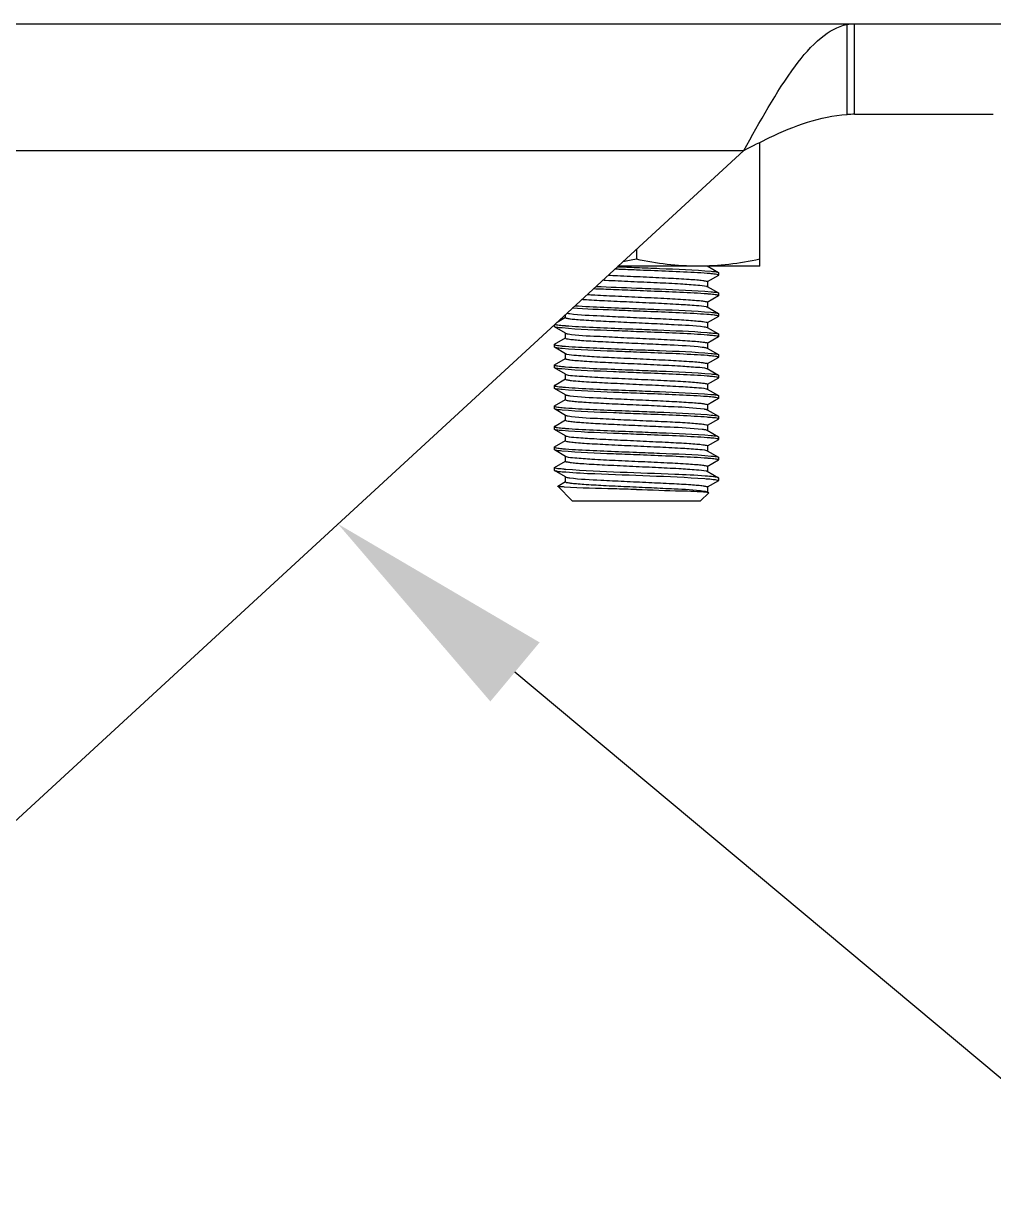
# Model space of a CAD drawing. Extents: x 4995099 to 5303443, y 4627657 to 4889583.
# Drawn here: x 5055403 to 5056243, y 4777241 to 4778268 of the extents above; entities that cross this region are included whole.
import ezdxf

# ---------------------------------------------------------------- set-up
doc = ezdxf.new("R2010")
doc.units = 0
doc.header["$LTSCALE"] = 1000
doc.header["$MEASUREMENT"] = 0
doc.layers.get('0').update_dxf_attribs({"color": 4, "linetype": 'CONTINUOUS'})
doc.layers.add('BZ', color=2, linetype='CONTINUOUS')

msp = doc.modelspace()

# ---------------------------------------------------------------- linework, layer by layer
at = {"linetype": 'Continuous'}
for p, q in [((5054908.3, 4778268), (5056243.2, 4778268)), ((5056116.4, 4778189.3), (5056116.4, 4778267.4)), ((5056123, 4778189.5), (5056123, 4778268)), ((5056123, 4778189.5), (5056243.2, 4778189.5)), ((5056040.7, 4778057.8), (5056040.7, 4778165.1)), ((5054908.3, 4778158.1), (5056026.9, 4778158.1)), ((5055303.4, 4777492.3), (5056026.9, 4778158.1)), ((5055933.9, 4778072.5), (5055933.9, 4778063.9)), ((5056040.7, 4778057.8), (5055917.9, 4778057.8)), ((5055995.3, 4778058.1), (5056004.9, 4778052.5)), ((5056004.9, 4778049.9), (5055995.3, 4778044.3)), ((5056004.9, 4778052.5), (5056005.1, 4778052.3)), ((5056004.9, 4778049.9), (5056005.1, 4778050.1)), ((5056005.1, 4778052.3), (5056005.1, 4778050.1)), ((5055995.3, 4778040.3), (5056004.9, 4778034.7)), ((5055995.4, 4778044.5), (5055995.4, 4778040)), ((5056004.9, 4778032.1), (5055995.3, 4778026.5)), ((5056004.9, 4778034.7), (5056005.1, 4778034.5)), ((5056004.9, 4778032.1), (5056005.1, 4778032.3)), ((5056005.1, 4778034.5), (5056005.1, 4778032.3)), ((5055995.3, 4778022.5), (5056004.9, 4778016.9)), ((5055995.4, 4778026.7), (5055995.4, 4778022.3)), ((5055862.7, 4778007), (5055862.7, 4778005.6)), ((5055865.2, 4778009.3), (5055872.5, 4778013.6)), ((5055872.4, 4778013.4), (5055872.4, 4778015.9)), ((5055995.4, 4778016), (5055994.9, 4778016)), ((5056004.9, 4778014.3), (5055995.3, 4778008.7)), ((5055995.4, 4778008.9), (5055995.4, 4778004.5)), ((5056004.9, 4778016.9), (5056005.1, 4778016.7)), ((5056004.9, 4778014.3), (5056005.1, 4778014.5)), ((5056005.1, 4778016.7), (5056005.1, 4778014.5)), ((5055862.9, 4778005.4), (5055862.7, 4778005.6)), ((5055872.5, 4777999.8), (5055862.9, 4778005.4)), ((5055872.4, 4777995.6), (5055872.4, 4778000)), ((5055995.3, 4778004.7), (5056004.9, 4777999.1)), ((5056004.9, 4777996.5), (5055995.3, 4777990.9)), ((5056004.9, 4777999.1), (5056005.1, 4777998.9)), ((5056004.9, 4777996.5), (5056005.1, 4777996.7)), ((5056005.1, 4777998.9), (5056005.1, 4777996.7)), ((5055862.9, 4777990.2), (5055862.7, 4777990)), ((5055862.7, 4777990), (5055862.7, 4777987.8)), ((5055862.9, 4777987.6), (5055862.7, 4777987.8)), ((5055862.9, 4777990.2), (5055872.5, 4777995.8)), ((5055872.5, 4777982), (5055862.9, 4777987.6)), ((5055995, 4777987), (5055995.3, 4777986.9)), ((5055995.3, 4777986.9), (5056004.9, 4777981.3)), ((5055995.4, 4777991.1), (5055995.4, 4777986.7)), ((5055862.9, 4777972.4), (5055872.5, 4777978)), ((5055872.4, 4777977.8), (5055872.4, 4777982.2)), ((5056004.9, 4777978.7), (5055995.3, 4777973.1)), ((5056004.9, 4777981.3), (5056005.1, 4777981.1)), ((5056004.9, 4777978.7), (5056005.1, 4777978.9)), ((5056005.1, 4777981.1), (5056005.1, 4777978.9)), ((5055862.9, 4777972.4), (5055862.7, 4777972.2)), ((5055862.7, 4777972.2), (5055862.7, 4777970)), ((5055862.9, 4777969.8), (5055862.7, 4777970)), ((5055872.5, 4777964.2), (5055862.9, 4777969.8)), ((5055995.3, 4777969.1), (5056004.9, 4777963.5)), ((5055995.4, 4777973.3), (5055995.4, 4777968.9)), ((5055862.9, 4777954.6), (5055872.5, 4777960.2)), ((5055872.4, 4777960), (5055872.4, 4777964.4)), ((5055872.5, 4777964.2), (5055872.9, 4777964)), ((5056004.9, 4777960.9), (5055995.3, 4777955.3)), ((5055995.4, 4777955.5), (5055995.4, 4777951.1)), ((5056004.9, 4777963.5), (5056005.1, 4777963.3)), ((5056004.9, 4777960.9), (5056005.1, 4777961.1)), ((5056005.1, 4777963.3), (5056005.1, 4777961.1)), ((5055862.9, 4777954.6), (5055862.7, 4777954.4)), ((5055862.7, 4777954.4), (5055862.7, 4777952.2)), ((5055862.9, 4777952), (5055862.7, 4777952.2)), ((5055872.5, 4777946.4), (5055862.9, 4777952)), ((5055872.4, 4777942.2), (5055872.4, 4777946.6)), ((5055995.3, 4777951.3), (5056004.9, 4777945.7)), ((5056004.9, 4777945.7), (5056005.1, 4777945.5)), ((5056005.1, 4777945.5), (5056005.1, 4777943.3)), ((5055862.9, 4777936.8), (5055862.7, 4777936.6)), ((5055862.7, 4777936.6), (5055862.7, 4777934.4)), ((5055862.9, 4777936.8), (5055872.5, 4777942.4)), ((5055995.4, 4777944.8), (5055994.9, 4777944.8)), ((5056004.9, 4777943.1), (5055995.3, 4777937.5)), ((5055995.4, 4777937.7), (5055995.4, 4777933.3)), ((5056004.9, 4777943.1), (5056005.1, 4777943.3)), ((5055862.9, 4777934.2), (5055862.7, 4777934.4)), ((5055872.5, 4777928.6), (5055862.9, 4777934.2)), ((5055862.9, 4777919), (5055872.5, 4777924.6)), ((5055872.4, 4777924.4), (5055872.4, 4777928.8)), ((5055995.3, 4777933.5), (5056004.9, 4777927.9)), ((5056004.9, 4777925.3), (5055995.3, 4777919.7)), ((5056004.9, 4777927.9), (5056005.1, 4777927.7)), ((5056004.9, 4777925.3), (5056005.1, 4777925.5)), ((5056005.1, 4777927.7), (5056005.1, 4777925.5)), ((5055862.9, 4777919), (5055862.7, 4777918.8)), ((5055862.7, 4777918.8), (5055862.7, 4777916.6)), ((5055862.9, 4777916.4), (5055862.7, 4777916.6)), ((5055872.5, 4777910.8), (5055862.9, 4777916.4)), ((5055995, 4777915.8), (5055995.3, 4777915.7)), ((5055995.3, 4777915.7), (5056004.9, 4777910.1)), ((5055995.4, 4777919.9), (5055995.4, 4777915.5)), ((5055862.9, 4777901.2), (5055872.5, 4777906.8)), ((5055872.4, 4777906.6), (5055872.4, 4777911)), ((5056004.9, 4777907.5), (5055995.3, 4777901.9)), ((5056004.9, 4777910.1), (5056005.1, 4777909.9)), ((5056004.9, 4777907.5), (5056005.1, 4777907.7)), ((5056005.1, 4777909.9), (5056005.1, 4777907.7)), ((5055862.9, 4777901.2), (5055862.7, 4777901)), ((5055862.7, 4777901), (5055862.7, 4777898.8)), ((5055862.9, 4777898.6), (5055862.7, 4777898.8)), ((5055872.5, 4777893), (5055862.9, 4777898.6)), ((5055995.3, 4777897.9), (5056004.9, 4777892.3)), ((5055995.4, 4777902.1), (5055995.4, 4777897.7)), ((5055862.9, 4777883.4), (5055872.5, 4777889)), ((5055872.4, 4777888.8), (5055872.4, 4777893.2)), ((5055872.5, 4777893), (5055872.9, 4777892.9)), ((5056004.9, 4777889.7), (5055995.3, 4777884.1)), ((5055995.4, 4777884.3), (5055995.4, 4777879.9)), ((5056004.9, 4777892.3), (5056005.1, 4777892.1)), ((5056004.9, 4777889.7), (5056005.1, 4777889.9)), ((5056005.1, 4777892.1), (5056005.1, 4777889.9)), ((5055862.7, 4777883.2), (5055862.9, 4777883.4)), ((5055862.7, 4777883.2), (5055862.7, 4777881)), ((5055862.7, 4777881), (5055862.9, 4777880.8)), ((5055872.5, 4777875.2), (5055862.9, 4777880.8)), ((5055863.4, 4777882.8), (5055863.1, 4777882.9)), ((5055872.4, 4777871), (5055872.4, 4777875.4)), ((5055995.3, 4777880.1), (5056004.9, 4777874.5)), ((5056005.1, 4777874.3), (5056004.9, 4777874.5)), ((5056005.1, 4777874.3), (5056005.1, 4777872.1)), ((5055865.7, 4777867.3), (5055872.5, 4777871.2)), ((5055865.7, 4777867.1), (5055865.7, 4777867.3)), ((5055878.3, 4777854.5), (5055865.7, 4777867.1)), ((5056004.9, 4777871.9), (5055995.3, 4777866.3)), ((5055995.4, 4777866.5), (5055995.4, 4777862.1)), ((5056004.9, 4777871.9), (5056005.1, 4777872.1)), ((5055878.3, 4777854.5), (5055989.5, 4777854.5)), ((5055989.5, 4777854.5), (5055996.5, 4777861.5)), ((5055994.8, 4777862), (5055995.7, 4777861.8)), ((5055996.4, 4777861.6), (5055996.5, 4777861.5))]:
    msp.add_line(p, q, dxfattribs=at)
msp.add_lwpolyline([(5055828.6, 4777706.2), (5056384.6, 4777241.3)])
for centre, radius, start, end in [((5056123.1, 4778072.2), 117.3, 90.0412, 93.2711), ((5056260.2, 4786383.6), 8333.2, 267.64239, 267.75562), ((5055980.1, 4777855.5), 196.7, 84.5776, 85.5479), ((5055979.7, 4777833), 201.4, 84.6498, 85.5433), ((5055992.1, 4778013.5), 9.56, 75.6696, 76.5396), ((5055888.6, 4778212.4), 206.7, 264.7268, 265.5405), ((5055980.2, 4777803.5), 195.2, 84.5514, 85.5534), ((5055888.2, 4778189.7), 201.9, 264.6569, 265.5429), ((5055980.1, 4777784.3), 196.7, 84.5776, 85.5479), ((5055888.2, 4778172.4), 202.3, 264.6627, 265.5428), ((5055874.2, 4777967.9), 4.11, 250.9561, 252.0907), ((5055979.7, 4777761.8), 201.4, 84.6498, 85.5433), ((5055888, 4778151.9), 199.6, 264.6243, 265.5438), ((5055992.1, 4777942.3), 9.56, 75.6696, 76.5396), ((5055888.6, 4778141.2), 206.7, 264.7268, 265.5405), ((5055980.2, 4777732.3), 195.2, 84.5514, 85.5534), ((5055888.2, 4778118.6), 201.9, 264.6569, 265.5429), ((5055980.1, 4777713.1), 196.7, 84.5776, 85.5479), ((5055888.2, 4778101.2), 202.3, 264.6627, 265.5428), ((5055874.2, 4777896.7), 4.11, 250.9561, 252.0907), ((5055979.7, 4777690.6), 201.4, 84.6498, 85.5433), ((5055891.5, 4778121.6), 242.8, 265.186, 265.5314), ((5055892, 4778129.9), 248.9, 265.24, 265.547), ((5055992.1, 4777871.1), 9.56, 75.6696, 76.5396)]:
    msp.add_arc(centre, radius, start, end, dxfattribs=at)
for points, knots in [([(5056026.9, 4778158.1), (5056040.9, 4778183.1), (5056059.9, 4778218.2), (5056090.7, 4778255.3), (5056108.2, 4778265.8), (5056116.4, 4778267.4)], [0, 0, 0, 0, 0.595771, 0.825429, 1, 1, 1, 1]), ([(5056026.9, 4778158.1), (5056034.3, 4778161.9), (5056062.4, 4778176.4), (5056093.1, 4778188), (5056116.4, 4778189.3)], [0, 0, 0, 0, 0.263255, 1, 1, 1, 1]), ([(5055987.3, 4778057.8), (5055978.3, 4778057.8), (5055960.4, 4778059), (5055942.7, 4778062), (5055933.9, 4778063.9)], [0, 0, 0, 0, 0.499234, 1, 1, 1, 1]), ([(5056040.7, 4778063.9), (5056031.9, 4778062), (5056014.2, 4778059), (5055996.2, 4778057.8), (5055987.3, 4778057.8)], [0, 0, 0, 0, 0.500766, 1, 1, 1, 1]), ([(5055909.5, 4778050.1), (5055912.1, 4778050), (5055922.3, 4778049.5), (5055939.6, 4778048.7), (5055960.3, 4778047.7), (5055975.9, 4778046.9), (5055985.6, 4778046.1), (5055990.9, 4778045.7), (5055993.4, 4778045.1), (5055995.4, 4778044.9), (5055995.4, 4778044.5)], [0.2952259, 0.2952259, 0.2952259, 0.2952259, 0.3597255, 0.5435065, 0.720761, 0.8677534, 0.9235306, 0.9648771, 0.9904898, 1, 1, 1, 1]), ([(5055933.9, 4778054.5), (5055928.9, 4778054.7), (5055922.6, 4778055), (5055916.4, 4778055.2), (5055915.1, 4778055.3)], [0, 0, 0, 0, 0.280726, 0.3502962, 0.3502962, 0.3502962, 0.3502962]), ([(5055933.9, 4778056.7), (5055940.6, 4778056.5), (5055962.2, 4778055.5), (5055983.9, 4778054.9), (5055998.7, 4778053.5)], [0, 0, 0, 0, 0.309919, 1, 1, 1, 1]), ([(5055995.3, 4778051.6), (5055991.6, 4778051.9), (5055971.1, 4778053.1), (5055950.6, 4778053.8), (5055933.9, 4778054.5)], [0, 0, 0, 0, 0.184493, 1, 1, 1, 1]), ([(5055998.7, 4778053.5), (5055999.5, 4778053.4), (5056001.6, 4778053.1), (5056003.8, 4778053.1), (5056004.9, 4778052.5)], [0, 0, 0, 0, 0.378482, 1, 1, 1, 1]), ([(5056004.4, 4778050.5), (5056004.1, 4778050.5), (5056002.2, 4778050.9), (5056000.3, 4778051.1), (5055998.7, 4778051.3)], [0, 0, 0, 0, 0.160696, 1, 1, 1, 1]), ([(5056005.1, 4778050.1), (5056005.1, 4778050.1), (5056004.8, 4778050.3), (5056004.5, 4778050.4), (5056004.4, 4778050.5)], [0, 0, 0, 0, 0.318595, 1, 1, 1, 1]), ([(5055933.9, 4778036.7), (5055927.2, 4778037), (5055914.8, 4778037.5), (5055902.4, 4778037.9), (5055896.6, 4778038.2)], [0, 0, 0, 0, 0.3090732, 0.5771866, 0.5771866, 0.5771866, 0.5771866]), ([(5055904.9, 4778045.9), (5055905.7, 4778045.8), (5055913.7, 4778045.4), (5055929.3, 4778044.7), (5055951, 4778043.7), (5055970.4, 4778042.8), (5055984.6, 4778041.7), (5055992.2, 4778041.2), (5055994.7, 4778040.5)], [0.2673996, 0.2673996, 0.2673996, 0.2673996, 0.2848149, 0.464601, 0.6497295, 0.8147596, 0.937049, 1, 1, 1, 1]), ([(5055933.9, 4778038.9), (5055940.6, 4778038.7), (5055962.2, 4778037.7), (5055983.8, 4778037.1), (5055998.7, 4778035.7)], [0, 0, 0, 0, 0.309586, 1, 1, 1, 1]), ([(5055994.7, 4778040.5), (5055994.8, 4778040.5), (5055995, 4778040.4), (5055995.2, 4778040.3), (5055995.3, 4778040.3)], [0, 0, 0, 0, 0.569522, 1, 1, 1, 1]), ([(5055886.8, 4778029.2), (5055887.3, 4778029.1), (5055893.7, 4778028.7), (5055907.6, 4778027.9), (5055928.2, 4778027), (5055949.7, 4778026), (5055969, 4778025.1), (5055983.6, 4778024), (5055991.6, 4778023.5), (5055994.3, 4778022.8)], [0.1194923, 0.1194923, 0.1194923, 0.1194923, 0.1322772, 0.2793046, 0.4565879, 0.6403849, 0.8060766, 0.931494, 1, 1, 1, 1]), ([(5055891.3, 4778033.4), (5055892.6, 4778033.3), (5055900.7, 4778032.7), (5055916.4, 4778032), (5055938.1, 4778031), (5055959.2, 4778030), (5055975.2, 4778029.1), (5055985.3, 4778028.3), (5055990.8, 4778027.9), (5055993.3, 4778027.3), (5055995.4, 4778027.1), (5055995.4, 4778026.7)], [0.1500082, 0.1500082, 0.1500082, 0.1500082, 0.1823338, 0.3471353, 0.5327057, 0.7133282, 0.8639751, 0.9213168, 0.9638559, 0.9902263, 1, 1, 1, 1]), ([(5055995.3, 4778033.8), (5055991.6, 4778034.1), (5055971.1, 4778035.3), (5055950.6, 4778036), (5055933.9, 4778036.7)], [0, 0, 0, 0, 0.184541, 1, 1, 1, 1]), ([(5056004.3, 4778032.7), (5056004, 4778032.8), (5056002.1, 4778033.2), (5056000.1, 4778033.3), (5055998.5, 4778033.5)], [0, 0, 0, 0, 0.16229, 1, 1, 1, 1]), ([(5055998.7, 4778035.7), (5055999.5, 4778035.6), (5056001.5, 4778035.3), (5056003.8, 4778035.3), (5056004.9, 4778034.7)], [0, 0, 0, 0, 0.378727, 1, 1, 1, 1]), ([(5056005.1, 4778032.3), (5056005.1, 4778032.4), (5056004.8, 4778032.6), (5056004.5, 4778032.6), (5056004.3, 4778032.7)], [0, 0, 0, 0, 0.315177, 1, 1, 1, 1]), ([(5055933.9, 4778018.9), (5055927.3, 4778019.2), (5055908.8, 4778020), (5055890.2, 4778020.6), (5055878.3, 4778021.4)], [0, 0, 0, 0, 0.3078949, 0.8635376, 0.8635376, 0.8635376, 0.8635376]), ([(5055880.7, 4778023.5), (5055881.7, 4778023.5), (5055899.4, 4778022.5), (5055917.2, 4778021.8), (5055933.9, 4778021.1)], [0.1333592, 0.1333592, 0.1333592, 0.1333592, 0.1845089, 1, 1, 1, 1]), ([(5055933.9, 4778021.1), (5055940.5, 4778020.9), (5055962.1, 4778020), (5055983.6, 4778019.3), (5055998.5, 4778017.9)], [0, 0, 0, 0, 0.308784, 1, 1, 1, 1]), ([(5055994.9, 4778016), (5055991.2, 4778016.3), (5055970.8, 4778017.5), (5055950.5, 4778018.3), (5055933.9, 4778018.9)], [0, 0, 0, 0, 0.186017, 1, 1, 1, 1]), ([(5055994.4, 4778022.8), (5055994.6, 4778022.7), (5055994.9, 4778022.6), (5055995.2, 4778022.5), (5055995.3, 4778022.5)], [0, 0, 0, 0, 0.585672, 1, 1, 1, 1]), ([(5055998.5, 4778017.9), (5055999.3, 4778017.8), (5056001.4, 4778017.5), (5056003.7, 4778017.6), (5056004.9, 4778016.9)], [0, 0, 0, 0, 0.379378, 1, 1, 1, 1]), ([(5055863.6, 4778007.4), (5055863.9, 4778007.3), (5055865.9, 4778006.9), (5055867.9, 4778006.7), (5055869.6, 4778006.5)], [0, 0, 0, 0, 0.163149, 1, 1, 1, 1]), ([(5055872.4, 4778013.4), (5055872.4, 4778013.3), (5055872.4, 4778013.3), (5055872.4, 4778013.3), (5055872.4, 4778013.2)], [0, 0, 0, 0, 0.463467, 1, 1, 1, 1]), ([(5055872.4, 4778013.2), (5055872.7, 4778012.9), (5055874.4, 4778012.7), (5055877.4, 4778012.1), (5055882.4, 4778011.7), (5055891.8, 4778011), (5055906.4, 4778010.2), (5055925.9, 4778009.3), (5055946.4, 4778008.4), (5055968.7, 4778007.1), (5055984, 4778006.6), (5055992.5, 4778005.3)], [0, 0, 0, 0, 0.011937, 0.038615, 0.07957, 0.133598, 0.274096, 0.443272, 0.620779, 0.785256, 1, 1, 1, 1]), ([(5055876.1, 4778016.8), (5055885, 4778015.6), (5055900.8, 4778015), (5055923.6, 4778013.8), (5055944.2, 4778012.9), (5055963.4, 4778012), (5055977.7, 4778011.2), (5055986.6, 4778010.4), (5055991.4, 4778010), (5055993.6, 4778009.5), (5055995.4, 4778009.3), (5055995.4, 4778008.9)], [0, 0, 0, 0, 0.226556, 0.394464, 0.573122, 0.741029, 0.877994, 0.929534, 0.967621, 0.99116, 1, 1, 1, 1]), ([(5056002.6, 4778015.2), (5056002.2, 4778015.3), (5055999.8, 4778015.6), (5055997.4, 4778015.8), (5055995.4, 4778016)], [0, 0, 0, 0, 0.190958, 1, 1, 1, 1]), ([(5056005.1, 4778014.5), (5056005.1, 4778014.5), (5056004.2, 4778015.1), (5056003.4, 4778015.1), (5056002.6, 4778015.2)], [0, 0, 0, 0, 0.092798, 1, 1, 1, 1]), ([(5055869.4, 4778004.3), (5055868.5, 4778004.4), (5055866.4, 4778004.7), (5055864.1, 4778004.7), (5055862.9, 4778005.4)], [0, 0, 0, 0, 0.379419, 1, 1, 1, 1]), ([(5055933.9, 4778001.1), (5055927.3, 4778001.4), (5055905.7, 4778002.3), (5055884.2, 4778002.9), (5055869.4, 4778004.3)], [0, 0, 0, 0, 0.308711, 1, 1, 1, 1]), ([(5055872.5, 4778006.3), (5055876.3, 4778006), (5055896.7, 4778004.8), (5055917.2, 4778004), (5055933.9, 4778003.3)], [0, 0, 0, 0, 0.184619, 1, 1, 1, 1]), ([(5055872.5, 4777999.8), (5055872.8, 4777999.6), (5055873.5, 4777999.5), (5055874.2, 4777999.3), (5055874.6, 4777999.2)], [0, 0, 0, 0, 0.374139, 1, 1, 1, 1]), ([(5055874.6, 4777999.2), (5055883, 4777997.8), (5055898.3, 4777997.4), (5055920.9, 4777996.1), (5055941.9, 4777995.2), (5055961.8, 4777994.2), (5055976.8, 4777993.4), (5055986.1, 4777992.7), (5055991.1, 4777992.3), (5055993.5, 4777991.7), (5055995.5, 4777991.5), (5055995.4, 4777991.1)], [0, 0, 0, 0, 0.210773, 0.377666, 0.558838, 0.731273, 0.873076, 0.926648, 0.966309, 0.990838, 1, 1, 1, 1]), ([(5055933.9, 4778003.3), (5055940, 4778003.1), (5055960.4, 4778002.3), (5055980.9, 4778001.5), (5055995.2, 4778000.4)], [0, 0, 0, 0, 0.297814, 1, 1, 1, 1]), ([(5055995.3, 4777998.2), (5055991.6, 4777998.5), (5055971.1, 4777999.7), (5055950.6, 4778000.5), (5055933.9, 4778001.1)], [0, 0, 0, 0, 0.184504, 1, 1, 1, 1]), ([(5055992.5, 4778005.3), (5055992.8, 4778005.3), (5055993.8, 4778005.1), (5055994.7, 4778005), (5055995.3, 4778004.7)], [0, 0, 0, 0, 0.353551, 1, 1, 1, 1]), ([(5055995.2, 4778000.4), (5055997.5, 4778000.2), (5056000.6, 4777999.8), (5056004, 4777999.6), (5056004.9, 4777999.1)], [0, 0, 0, 0, 0.683777, 1, 1, 1, 1]), ([(5056004.4, 4777997.1), (5056004.1, 4777997.2), (5056002.2, 4777997.5), (5056000.3, 4777997.7), (5055998.7, 4777997.9)], [0, 0, 0, 0, 0.160861, 1, 1, 1, 1]), ([(5056005.1, 4777996.7), (5056005.1, 4777996.8), (5056004.8, 4777997), (5056004.5, 4777997), (5056004.4, 4777997.1)], [0, 0, 0, 0, 0.319044, 1, 1, 1, 1]), ([(5055862.7, 4777990), (5055862.7, 4777989.9), (5055863, 4777989.7), (5055863.3, 4777989.6), (5055863.5, 4777989.6)], [0, 0, 0, 0, 0.318137, 1, 1, 1, 1]), ([(5055869.4, 4777986.5), (5055868.6, 4777986.6), (5055866.4, 4777986.9), (5055864.1, 4777986.9), (5055862.9, 4777987.6)], [0, 0, 0, 0, 0.379512, 1, 1, 1, 1]), ([(5055863.5, 4777989.6), (5055863.8, 4777989.5), (5055865.7, 4777989.1), (5055867.7, 4777988.9), (5055869.4, 4777988.8)], [0, 0, 0, 0, 0.159502, 1, 1, 1, 1]), ([(5055933.9, 4777983.3), (5055927.3, 4777983.6), (5055905.8, 4777984.5), (5055884.2, 4777985.1), (5055869.4, 4777986.5)], [0, 0, 0, 0, 0.308641, 1, 1, 1, 1]), ([(5055872.4, 4777995.6), (5055872.4, 4777995.2), (5055874.1, 4777994.9), (5055876.3, 4777994.5), (5055881, 4777994), (5055889.6, 4777993.3), (5055903.6, 4777992.5), (5055922.5, 4777991.6), (5055942.8, 4777990.7), (5055965.7, 4777989.6), (5055981.7, 4777988.9), (5055990.9, 4777987.8)], [0, 0, 0, 0, 0.008683, 0.031763, 0.069103, 0.119686, 0.254361, 0.420111, 0.597552, 0.765912, 1, 1, 1, 1]), ([(5055872.5, 4777988.5), (5055876.3, 4777988.2), (5055896.7, 4777987), (5055917.2, 4777986.2), (5055933.9, 4777985.5)], [0, 0, 0, 0, 0.184538, 1, 1, 1, 1]), ([(5055990.9, 4777987.8), (5055991.4, 4777987.7), (5055992.7, 4777987.5), (5055994.1, 4777987.3), (5055995, 4777987)], [0, 0, 0, 0, 0.341642, 1, 1, 1, 1]), ([(5055872.4, 4777977.8), (5055872.4, 4777977.4), (5055874.5, 4777977.1), (5055877, 4777976.5), (5055882.5, 4777976.1), (5055892.4, 4777975.3), (5055908.3, 4777974.5), (5055929.3, 4777973.5), (5055951, 4777972.5), (5055970.4, 4777971.6), (5055984.6, 4777970.5), (5055992.2, 4777970), (5055994.7, 4777969.3)], [0, 0, 0, 0, 0.009703, 0.035887, 0.07813, 0.135078, 0.284815, 0.464601, 0.649729, 0.81476, 0.937049, 1, 1, 1, 1]), ([(5055872.5, 4777982), (5055872.7, 4777981.9), (5055873, 4777981.8), (5055873.3, 4777981.7), (5055873.5, 4777981.7)], [0, 0, 0, 0, 0.406881, 1, 1, 1, 1]), ([(5055873.5, 4777981.7), (5055876.2, 4777981), (5055884.2, 4777980.5), (5055898.8, 4777979.4), (5055918.1, 4777978.5), (5055939.6, 4777977.5), (5055960.3, 4777976.5), (5055975.9, 4777975.7), (5055985.6, 4777974.9), (5055990.9, 4777974.5), (5055993.4, 4777973.9), (5055995.4, 4777973.7), (5055995.4, 4777973.3)], [0, 0, 0, 0, 0.068576, 0.194029, 0.359725, 0.543506, 0.720761, 0.867753, 0.923531, 0.964877, 0.99049, 1, 1, 1, 1]), ([(5055933.9, 4777985.5), (5055940.6, 4777985.3), (5055962.2, 4777984.4), (5055983.9, 4777983.7), (5055998.7, 4777982.3)], [0, 0, 0, 0, 0.309919, 1, 1, 1, 1]), ([(5055995.3, 4777980.4), (5055991.6, 4777980.7), (5055971.1, 4777981.9), (5055950.6, 4777982.7), (5055933.9, 4777983.3)], [0, 0, 0, 0, 0.184493, 1, 1, 1, 1]), ([(5055998.7, 4777982.3), (5055999.5, 4777982.2), (5056001.6, 4777981.9), (5056003.8, 4777981.9), (5056004.9, 4777981.3)], [0, 0, 0, 0, 0.378482, 1, 1, 1, 1]), ([(5056004.4, 4777979.3), (5056004.1, 4777979.4), (5056002.2, 4777979.8), (5056000.3, 4777979.9), (5055998.7, 4777980.1)], [0, 0, 0, 0, 0.160696, 1, 1, 1, 1]), ([(5056005.1, 4777978.9), (5056005.1, 4777979), (5056004.8, 4777979.2), (5056004.5, 4777979.2), (5056004.4, 4777979.3)], [0, 0, 0, 0, 0.318595, 1, 1, 1, 1]), ([(5055862.7, 4777972.2), (5055862.7, 4777972.1), (5055863.1, 4777971.9), (5055863.3, 4777971.8), (5055863.5, 4777971.8)], [0, 0, 0, 0, 0.314295, 1, 1, 1, 1]), ([(5055869.3, 4777968.8), (5055868.5, 4777968.8), (5055866.4, 4777969.1), (5055864.1, 4777969.1), (5055862.9, 4777969.8)], [0, 0, 0, 0, 0.379133, 1, 1, 1, 1]), ([(5055863.5, 4777971.8), (5055863.9, 4777971.7), (5055865.8, 4777971.3), (5055867.7, 4777971.1), (5055869.4, 4777971)], [0, 0, 0, 0, 0.163341, 1, 1, 1, 1]), ([(5055933.9, 4777965.5), (5055927.2, 4777965.8), (5055905.7, 4777966.7), (5055884.1, 4777967.3), (5055869.3, 4777968.8)], [0, 0, 0, 0, 0.309073, 1, 1, 1, 1]), ([(5055872.5, 4777970.7), (5055876.3, 4777970.4), (5055896.7, 4777969.2), (5055917.2, 4777968.4), (5055933.9, 4777967.8)], [0, 0, 0, 0, 0.184553, 1, 1, 1, 1]), ([(5055933.9, 4777967.8), (5055940.6, 4777967.5), (5055962.2, 4777966.6), (5055983.8, 4777965.9), (5055998.7, 4777964.5)], [0, 0, 0, 0, 0.309586, 1, 1, 1, 1]), ([(5055994.7, 4777969.3), (5055994.8, 4777969.3), (5055995, 4777969.2), (5055995.2, 4777969.1), (5055995.3, 4777969.1)], [0, 0, 0, 0, 0.569522, 1, 1, 1, 1]), ([(5055872.4, 4777960), (5055872.4, 4777959.6), (5055874.4, 4777959.3), (5055876.9, 4777958.8), (5055882.2, 4777958.3), (5055892, 4777957.6), (5055907.6, 4777956.8), (5055928.2, 4777955.8), (5055949.7, 4777954.8), (5055969, 4777953.9), (5055983.6, 4777952.8), (5055991.6, 4777952.3), (5055994.3, 4777951.6)], [0, 0, 0, 0, 0.009517, 0.035128, 0.076492, 0.132277, 0.279305, 0.456588, 0.640385, 0.806077, 0.931494, 1, 1, 1, 1]), ([(5055873, 4777964), (5055875.4, 4777963.2), (5055882.9, 4777962.8), (5055897, 4777961.7), (5055916.4, 4777960.8), (5055938.1, 4777959.8), (5055959.2, 4777958.8), (5055975.2, 4777958), (5055985.3, 4777957.2), (5055990.8, 4777956.7), (5055993.3, 4777956.2), (5055995.4, 4777955.9), (5055995.4, 4777955.5)], [0, 0, 0, 0, 0.061098, 0.182334, 0.347135, 0.532706, 0.713328, 0.863975, 0.921317, 0.963856, 0.990226, 1, 1, 1, 1]), ([(5055995.3, 4777962.6), (5055991.6, 4777962.9), (5055971.1, 4777964.1), (5055950.6, 4777964.9), (5055933.9, 4777965.5)], [0, 0, 0, 0, 0.184541, 1, 1, 1, 1]), ([(5056004.3, 4777961.5), (5056004, 4777961.6), (5056002.1, 4777962), (5056000.1, 4777962.2), (5055998.5, 4777962.3)], [0, 0, 0, 0, 0.16229, 1, 1, 1, 1]), ([(5055998.7, 4777964.5), (5055999.5, 4777964.4), (5056001.5, 4777964.1), (5056003.8, 4777964.2), (5056004.9, 4777963.5)], [0, 0, 0, 0, 0.378727, 1, 1, 1, 1]), ([(5056005.1, 4777961.1), (5056005.1, 4777961.2), (5056004.8, 4777961.4), (5056004.5, 4777961.4), (5056004.3, 4777961.5)], [0, 0, 0, 0, 0.315177, 1, 1, 1, 1]), ([(5055862.7, 4777954.4), (5055862.7, 4777954.3), (5055863, 4777954.1), (5055863.2, 4777954.1), (5055863.4, 4777954)], [0, 0, 0, 0, 0.319254, 1, 1, 1, 1]), ([(5055869.6, 4777950.9), (5055868.7, 4777951), (5055866.5, 4777951.3), (5055864.1, 4777951.3), (5055862.9, 4777952)], [0, 0, 0, 0, 0.380051, 1, 1, 1, 1]), ([(5055863.4, 4777954), (5055863.7, 4777953.9), (5055865.7, 4777953.5), (5055867.6, 4777953.3), (5055869.3, 4777953.2)], [0, 0, 0, 0, 0.159053, 1, 1, 1, 1]), ([(5055933.9, 4777947.7), (5055927.3, 4777948), (5055905.9, 4777948.9), (5055884.4, 4777949.6), (5055869.6, 4777950.9)], [0, 0, 0, 0, 0.307895, 1, 1, 1, 1]), ([(5055872.5, 4777952.9), (5055876.2, 4777952.6), (5055896.7, 4777951.4), (5055917.2, 4777950.6), (5055933.9, 4777950)], [0, 0, 0, 0, 0.184509, 1, 1, 1, 1]), ([(5055872.5, 4777946.4), (5055872.7, 4777946.3), (5055873.8, 4777945.9), (5055875, 4777945.8), (5055876.1, 4777945.6)], [0, 0, 0, 0, 0.140461, 1, 1, 1, 1]), ([(5055876.1, 4777945.6), (5055885, 4777944.4), (5055900.8, 4777943.8), (5055923.6, 4777942.6), (5055944.2, 4777941.7), (5055963.4, 4777940.8), (5055977.7, 4777940), (5055986.6, 4777939.3), (5055991.4, 4777938.9), (5055993.6, 4777938.3), (5055995.4, 4777938.1), (5055995.4, 4777937.7)], [0, 0, 0, 0, 0.226556, 0.394464, 0.573122, 0.741029, 0.877994, 0.929534, 0.967621, 0.99116, 1, 1, 1, 1]), ([(5055933.9, 4777950), (5055940.5, 4777949.7), (5055962.1, 4777948.8), (5055983.6, 4777948.1), (5055998.5, 4777946.7)], [0, 0, 0, 0, 0.308784, 1, 1, 1, 1]), ([(5055994.9, 4777944.8), (5055991.2, 4777945.1), (5055970.8, 4777946.3), (5055950.5, 4777947.1), (5055933.9, 4777947.7)], [0, 0, 0, 0, 0.186017, 1, 1, 1, 1]), ([(5055994.4, 4777951.6), (5055994.6, 4777951.5), (5055994.9, 4777951.5), (5055995.2, 4777951.4), (5055995.3, 4777951.3)], [0, 0, 0, 0, 0.585672, 1, 1, 1, 1]), ([(5055998.5, 4777946.7), (5055999.3, 4777946.7), (5056001.4, 4777946.4), (5056003.7, 4777946.4), (5056004.9, 4777945.7)], [0, 0, 0, 0, 0.379378, 1, 1, 1, 1]), ([(5055862.7, 4777936.6), (5055862.7, 4777936.5), (5055863.1, 4777936.3), (5055863.3, 4777936.2), (5055863.6, 4777936.2)], [0, 0, 0, 0, 0.312916, 1, 1, 1, 1]), ([(5055863.6, 4777936.2), (5055863.9, 4777936.1), (5055865.9, 4777935.7), (5055867.9, 4777935.5), (5055869.6, 4777935.4)], [0, 0, 0, 0, 0.163149, 1, 1, 1, 1]), ([(5055872.4, 4777942.2), (5055872.4, 4777942.2), (5055872.4, 4777942.1), (5055872.4, 4777942.1), (5055872.4, 4777942.1)], [0, 0, 0, 0, 0.463467, 1, 1, 1, 1]), ([(5055872.4, 4777942.1), (5055872.7, 4777941.7), (5055874.4, 4777941.5), (5055877.4, 4777940.9), (5055882.4, 4777940.5), (5055891.8, 4777939.8), (5055906.4, 4777939), (5055925.9, 4777938.1), (5055946.4, 4777937.2), (5055968.7, 4777936), (5055984, 4777935.4), (5055992.5, 4777934.2)], [0, 0, 0, 0, 0.011937, 0.038615, 0.07957, 0.133598, 0.274096, 0.443272, 0.620779, 0.785256, 1, 1, 1, 1]), ([(5055872.5, 4777935.1), (5055876.3, 4777934.8), (5055896.7, 4777933.6), (5055917.2, 4777932.8), (5055933.9, 4777932.2)], [0, 0, 0, 0, 0.184619, 1, 1, 1, 1]), ([(5056002.6, 4777944), (5056002.2, 4777944.1), (5055999.8, 4777944.4), (5055997.4, 4777944.6), (5055995.4, 4777944.8)], [0, 0, 0, 0, 0.190958, 1, 1, 1, 1]), ([(5056005.1, 4777943.3), (5056005.1, 4777943.4), (5056004.2, 4777944), (5056003.4, 4777943.9), (5056002.6, 4777944)], [0, 0, 0, 0, 0.092798, 1, 1, 1, 1]), ([(5055869.4, 4777933.2), (5055868.5, 4777933.2), (5055866.4, 4777933.5), (5055864.1, 4777933.5), (5055862.9, 4777934.2)], [0, 0, 0, 0, 0.379419, 1, 1, 1, 1]), ([(5055933.9, 4777929.9), (5055927.3, 4777930.2), (5055905.7, 4777931.1), (5055884.2, 4777931.8), (5055869.4, 4777933.2)], [0, 0, 0, 0, 0.308711, 1, 1, 1, 1]), ([(5055872.5, 4777928.6), (5055872.8, 4777928.5), (5055873.5, 4777928.3), (5055874.2, 4777928.1), (5055874.6, 4777928.1)], [0, 0, 0, 0, 0.374139, 1, 1, 1, 1]), ([(5055874.6, 4777928.1), (5055883, 4777926.6), (5055898.3, 4777926.2), (5055920.9, 4777924.9), (5055941.9, 4777924), (5055961.8, 4777923.1), (5055976.8, 4777922.3), (5055986.1, 4777921.5), (5055991.1, 4777921.1), (5055993.5, 4777920.6), (5055995.5, 4777920.3), (5055995.4, 4777919.9)], [0, 0, 0, 0, 0.210773, 0.377666, 0.558838, 0.731273, 0.873076, 0.926648, 0.966309, 0.990838, 1, 1, 1, 1]), ([(5055933.9, 4777932.2), (5055940, 4777931.9), (5055960.4, 4777931.1), (5055980.9, 4777930.3), (5055995.2, 4777929.2)], [0, 0, 0, 0, 0.297814, 1, 1, 1, 1]), ([(5055995.3, 4777927), (5055991.6, 4777927.3), (5055971.1, 4777928.5), (5055950.6, 4777929.3), (5055933.9, 4777929.9)], [0, 0, 0, 0, 0.184504, 1, 1, 1, 1]), ([(5055992.5, 4777934.2), (5055992.8, 4777934.1), (5055993.8, 4777933.9), (5055994.7, 4777933.8), (5055995.3, 4777933.5)], [0, 0, 0, 0, 0.353551, 1, 1, 1, 1]), ([(5055995.2, 4777929.2), (5055997.5, 4777929), (5056000.6, 4777928.6), (5056004, 4777928.4), (5056004.9, 4777927.9)], [0, 0, 0, 0, 0.683777, 1, 1, 1, 1]), ([(5056004.4, 4777925.9), (5056004.1, 4777926), (5056002.2, 4777926.4), (5056000.3, 4777926.5), (5055998.7, 4777926.7)], [0, 0, 0, 0, 0.160861, 1, 1, 1, 1]), ([(5056005.1, 4777925.5), (5056005.1, 4777925.6), (5056004.8, 4777925.8), (5056004.5, 4777925.8), (5056004.4, 4777925.9)], [0, 0, 0, 0, 0.319044, 1, 1, 1, 1]), ([(5055862.7, 4777918.8), (5055862.7, 4777918.7), (5055863, 4777918.5), (5055863.3, 4777918.5), (5055863.5, 4777918.4)], [0, 0, 0, 0, 0.318137, 1, 1, 1, 1]), ([(5055869.4, 4777915.4), (5055868.6, 4777915.4), (5055866.4, 4777915.7), (5055864.1, 4777915.7), (5055862.9, 4777916.4)], [0, 0, 0, 0, 0.379512, 1, 1, 1, 1]), ([(5055863.5, 4777918.4), (5055863.8, 4777918.3), (5055865.7, 4777917.9), (5055867.7, 4777917.7), (5055869.4, 4777917.6)], [0, 0, 0, 0, 0.159502, 1, 1, 1, 1]), ([(5055933.9, 4777912.1), (5055927.3, 4777912.4), (5055905.8, 4777913.3), (5055884.2, 4777914), (5055869.4, 4777915.4)], [0, 0, 0, 0, 0.308641, 1, 1, 1, 1]), ([(5055872.4, 4777924.4), (5055872.4, 4777924), (5055874.1, 4777923.8), (5055876.3, 4777923.3), (5055881, 4777922.9), (5055889.6, 4777922.1), (5055903.6, 4777921.4), (5055922.5, 4777920.4), (5055942.8, 4777919.5), (5055965.7, 4777918.4), (5055981.7, 4777917.7), (5055990.9, 4777916.6)], [0, 0, 0, 0, 0.008683, 0.031763, 0.069103, 0.119686, 0.254361, 0.420111, 0.597552, 0.765912, 1, 1, 1, 1]), ([(5055872.5, 4777917.3), (5055876.3, 4777917), (5055896.7, 4777915.8), (5055917.2, 4777915), (5055933.9, 4777914.4)], [0, 0, 0, 0, 0.184538, 1, 1, 1, 1]), ([(5055933.9, 4777914.4), (5055940.6, 4777914.1), (5055962.2, 4777913.2), (5055983.9, 4777912.6), (5055998.7, 4777911.1)], [0, 0, 0, 0, 0.309919, 1, 1, 1, 1]), ([(5055990.9, 4777916.6), (5055991.4, 4777916.5), (5055992.7, 4777916.3), (5055994.1, 4777916.2), (5055995, 4777915.8)], [0, 0, 0, 0, 0.341642, 1, 1, 1, 1]), ([(5055872.4, 4777906.6), (5055872.4, 4777906.2), (5055874.5, 4777905.9), (5055877, 4777905.4), (5055882.5, 4777904.9), (5055892.4, 4777904.2), (5055908.3, 4777903.3), (5055929.3, 4777902.3), (5055951, 4777901.3), (5055970.4, 4777900.5), (5055984.6, 4777899.3), (5055992.2, 4777898.9), (5055994.7, 4777898.1)], [0, 0, 0, 0, 0.009703, 0.035887, 0.07813, 0.135078, 0.284815, 0.464601, 0.649729, 0.81476, 0.937049, 1, 1, 1, 1]), ([(5055872.5, 4777910.8), (5055872.7, 4777910.7), (5055873, 4777910.6), (5055873.3, 4777910.5), (5055873.5, 4777910.5)], [0, 0, 0, 0, 0.406881, 1, 1, 1, 1]), ([(5055873.5, 4777910.5), (5055876.2, 4777909.8), (5055884.2, 4777909.3), (5055898.8, 4777908.2), (5055918.1, 4777907.3), (5055939.6, 4777906.3), (5055960.3, 4777905.3), (5055975.9, 4777904.5), (5055985.6, 4777903.8), (5055990.9, 4777903.3), (5055993.4, 4777902.8), (5055995.4, 4777902.5), (5055995.4, 4777902.1)], [0, 0, 0, 0, 0.068576, 0.194029, 0.359725, 0.543506, 0.720761, 0.867753, 0.923531, 0.964877, 0.99049, 1, 1, 1, 1]), ([(5055995.3, 4777909.2), (5055991.6, 4777909.5), (5055971.1, 4777910.7), (5055950.6, 4777911.5), (5055933.9, 4777912.1)], [0, 0, 0, 0, 0.184493, 1, 1, 1, 1]), ([(5055998.7, 4777911.1), (5055999.5, 4777911.1), (5056001.6, 4777910.8), (5056003.8, 4777910.8), (5056004.9, 4777910.1)], [0, 0, 0, 0, 0.378482, 1, 1, 1, 1]), ([(5056004.4, 4777908.1), (5056004.1, 4777908.2), (5056002.2, 4777908.6), (5056000.3, 4777908.8), (5055998.7, 4777908.9)], [0, 0, 0, 0, 0.160696, 1, 1, 1, 1]), ([(5056005.1, 4777907.7), (5056005.1, 4777907.8), (5056004.8, 4777908), (5056004.5, 4777908.1), (5056004.4, 4777908.1)], [0, 0, 0, 0, 0.318595, 1, 1, 1, 1]), ([(5055862.7, 4777901), (5055862.7, 4777900.9), (5055863.1, 4777900.7), (5055863.3, 4777900.6), (5055863.5, 4777900.6)], [0, 0, 0, 0, 0.314295, 1, 1, 1, 1]), ([(5055869.3, 4777897.6), (5055868.5, 4777897.7), (5055866.4, 4777897.9), (5055864.1, 4777897.9), (5055862.9, 4777898.6)], [0, 0, 0, 0, 0.379133, 1, 1, 1, 1]), ([(5055863.5, 4777900.6), (5055863.9, 4777900.5), (5055865.8, 4777900.1), (5055867.7, 4777899.9), (5055869.4, 4777899.8)], [0, 0, 0, 0, 0.163341, 1, 1, 1, 1]), ([(5055933.9, 4777894.4), (5055927.2, 4777894.6), (5055905.7, 4777895.5), (5055884.1, 4777896.2), (5055869.3, 4777897.6)], [0, 0, 0, 0, 0.309073, 1, 1, 1, 1]), ([(5055872.5, 4777899.5), (5055876.3, 4777899.2), (5055896.7, 4777898), (5055917.2, 4777897.2), (5055933.9, 4777896.6)], [0, 0, 0, 0, 0.184553, 1, 1, 1, 1]), ([(5055933.9, 4777896.6), (5055940.6, 4777896.3), (5055962.2, 4777895.4), (5055983.8, 4777894.8), (5055998.7, 4777893.3)], [0, 0, 0, 0, 0.309586, 1, 1, 1, 1]), ([(5055995.3, 4777891.4), (5055991.6, 4777891.7), (5055971.1, 4777892.9), (5055950.6, 4777893.7), (5055933.9, 4777894.4)], [0, 0, 0, 0, 0.184541, 1, 1, 1, 1]), ([(5055994.7, 4777898.1), (5055994.8, 4777898.1), (5055995, 4777898), (5055995.2, 4777898), (5055995.3, 4777897.9)], [0, 0, 0, 0, 0.569522, 1, 1, 1, 1]), ([(5055872.4, 4777888.8), (5055872.4, 4777888.4), (5055874.4, 4777888.2), (5055876.9, 4777887.6), (5055882.2, 4777887.2), (5055892, 4777886.4), (5055907.6, 4777885.6), (5055928.2, 4777884.6), (5055949.7, 4777883.6), (5055969, 4777882.7), (5055983.6, 4777881.6), (5055991.6, 4777881.1), (5055994.3, 4777880.4)], [0, 0, 0, 0, 0.009517, 0.035128, 0.076492, 0.132277, 0.279305, 0.456588, 0.640385, 0.806077, 0.931494, 1, 1, 1, 1]), ([(5055873, 4777892.8), (5055875.4, 4777892.1), (5055882.9, 4777891.7), (5055897, 4777890.5), (5055916.4, 4777889.6), (5055938.1, 4777888.6), (5055959.2, 4777887.6), (5055975.2, 4777886.8), (5055985.3, 4777886), (5055990.8, 4777885.6), (5055993.3, 4777885), (5055995.4, 4777884.7), (5055995.4, 4777884.3)], [0, 0, 0, 0, 0.061098, 0.182334, 0.347135, 0.532706, 0.713328, 0.863975, 0.921317, 0.963856, 0.990226, 1, 1, 1, 1]), ([(5056004.3, 4777890.3), (5056004, 4777890.4), (5056002.1, 4777890.8), (5056000.1, 4777891), (5055998.5, 4777891.1)], [0, 0, 0, 0, 0.16229, 1, 1, 1, 1]), ([(5055998.7, 4777893.3), (5055999.5, 4777893.3), (5056001.5, 4777893), (5056003.8, 4777893), (5056004.9, 4777892.3)], [0, 0, 0, 0, 0.378727, 1, 1, 1, 1]), ([(5056005.1, 4777889.9), (5056005.1, 4777890), (5056004.8, 4777890.2), (5056004.5, 4777890.3), (5056004.3, 4777890.3)], [0, 0, 0, 0, 0.315177, 1, 1, 1, 1]), ([(5055863.1, 4777882.9), (5055863, 4777883), (5055862.9, 4777883), (5055862.7, 4777883.2), (5055862.7, 4777883.2)], [0, 0, 0, 0, 0.649818, 1, 1, 1, 1]), ([(5055862.9, 4777880.8), (5055863, 4777880.7), (5055863.4, 4777880.6), (5055863.8, 4777880.5), (5055864.1, 4777880.4)], [0, 0, 0, 0, 0.390582, 1, 1, 1, 1]), ([(5055871.4, 4777881.8), (5055870.4, 4777881.9), (5055867.8, 4777882.2), (5055865, 4777882.4), (5055863.4, 4777882.8)], [0, 0, 0, 0, 0.350995, 1, 1, 1, 1]), ([(5055864.1, 4777880.4), (5055864.5, 4777880.4), (5055866.8, 4777880), (5055869.2, 4777879.8), (5055871.1, 4777879.6)], [0, 0, 0, 0, 0.173481, 1, 1, 1, 1]), ([(5055872.5, 4777875.2), (5055872.7, 4777875.1), (5055873.8, 4777874.7), (5055875, 4777874.6), (5055876.1, 4777874.5)], [0, 0, 0, 0, 0.140461, 1, 1, 1, 1]), ([(5055872.6, 4777879.5), (5055881, 4777878.8), (5055921.1, 4777876.9), (5055961.4, 4777876), (5055993.1, 4777873.8)], [0, 0, 0, 0, 0.208808, 1, 1, 1, 1]), ([(5055993.6, 4777876), (5055984.8, 4777876.6), (5055944.5, 4777878.6), (5055904.1, 4777879.3), (5055872.7, 4777881.7)], [0, 0, 0, 0, 0.218132, 1, 1, 1, 1]), ([(5055876.1, 4777874.5), (5055885, 4777873.2), (5055900.8, 4777872.6), (5055923.6, 4777871.4), (5055944.2, 4777870.5), (5055963.4, 4777869.6), (5055977.7, 4777868.8), (5055986.6, 4777868.1), (5055991.4, 4777867.7), (5055993.6, 4777867.2), (5055995.4, 4777866.9), (5055995.4, 4777866.5)], [0, 0, 0, 0, 0.226556, 0.394464, 0.573122, 0.741029, 0.877994, 0.929534, 0.967621, 0.99116, 1, 1, 1, 1]), ([(5055993.1, 4777873.8), (5055994, 4777873.7), (5055997, 4777873.5), (5056000, 4777873.2), (5056002, 4777872.9)], [0, 0, 0, 0, 0.307232, 1, 1, 1, 1]), ([(5056002.3, 4777875.1), (5056001.8, 4777875.2), (5055998.9, 4777875.6), (5055996, 4777875.8), (5055993.6, 4777876)], [0, 0, 0, 0, 0.189241, 1, 1, 1, 1]), ([(5055994.4, 4777880.4), (5055994.6, 4777880.4), (5055994.9, 4777880.3), (5055995.2, 4777880.2), (5055995.3, 4777880.1)], [0, 0, 0, 0, 0.585672, 1, 1, 1, 1]), ([(5056004.9, 4777874.5), (5056004.8, 4777874.6), (5056004, 4777874.9), (5056003.1, 4777875), (5056002.3, 4777875.1)], [0, 0, 0, 0, 0.144741, 1, 1, 1, 1]), ([(5055866.2, 4777867), (5055866.1, 4777867), (5055865.9, 4777867), (5055865.7, 4777867.1), (5055865.7, 4777867.1)], [0, 0, 0, 0, 0.644165, 1, 1, 1, 1]), ([(5055871.5, 4777866.4), (5055870.9, 4777866.5), (5055869.1, 4777866.6), (5055867.3, 4777866.7), (5055866.2, 4777867)], [0, 0, 0, 0, 0.347295, 1, 1, 1, 1]), ([(5055933.9, 4777864.3), (5055927.4, 4777864.5), (5055906.6, 4777865.1), (5055885.8, 4777865.5), (5055871.5, 4777866.4)], [0, 0, 0, 0, 0.310462, 1, 1, 1, 1]), ([(5055872.4, 4777871), (5055872.4, 4777871), (5055872.4, 4777870.9), (5055872.4, 4777870.9), (5055872.4, 4777870.9)], [0, 0, 0, 0, 0.463467, 1, 1, 1, 1]), ([(5055872.4, 4777870.9), (5055872.7, 4777870.5), (5055874.4, 4777870.3), (5055877.4, 4777869.8), (5055882.4, 4777869.4), (5055891.8, 4777868.6), (5055906.4, 4777867.8), (5055925.9, 4777866.9), (5055946.4, 4777866), (5055968.7, 4777864.8), (5055984, 4777864.3), (5055992.5, 4777863)], [0, 0, 0, 0, 0.011937, 0.038615, 0.07957, 0.133598, 0.274096, 0.443272, 0.620779, 0.785256, 1, 1, 1, 1]), ([(5055933.9, 4777864.3), (5055946.8, 4777864), (5055967.1, 4777863.2), (5055987.4, 4777862.9), (5055994.8, 4777862)], [0, 0, 0, 0, 0.636179, 1, 1, 1, 1]), ([(5056002, 4777872.9), (5056002.8, 4777872.8), (5056003.6, 4777872.6), (5056005.1, 4777872.4), (5056005.1, 4777872.1)], [0, 0, 0, 0, 0.726573, 1, 1, 1, 1]), ([(5055992.5, 4777863), (5055992.8, 4777862.9), (5055993.8, 4777862.8), (5055994.7, 4777862.6), (5055995.3, 4777862.3)], [0, 0, 0, 0, 0.353551, 1, 1, 1, 1]), ([(5055995.7, 4777861.8), (5055995.8, 4777861.8), (5055996.1, 4777861.8), (5055996.3, 4777861.7), (5055996.4, 4777861.6)], [0, 0, 0, 0, 0.624047, 1, 1, 1, 1])]:
    msp.add_open_spline(points, degree=3, knots=knots, dxfattribs=at)
for points in [[(5056116.4, 4778267.4), (5056118.6, 4778267.8), (5056120.8, 4778268), (5056123, 4778268)], [(5055933.9, 4778063.9), (5055929.9, 4778063), (5055926, 4778062.3), (5055922, 4778061.6)], [(5055899, 4778040.4), (5055910.6, 4778039.8), (5055922.3, 4778039.4), (5055933.9, 4778038.9)], [(5055873.8, 4778017.2), (5055874.5, 4778017), (5055875.3, 4778016.9), (5055876.1, 4778016.8)], [(5055863.2, 4778007.5), (5055863.3, 4778007.4), (5055863.4, 4778007.4), (5055863.6, 4778007.4)]]:
    msp.add_open_spline(points, degree=3, dxfattribs=at)
msp.add_solid([(5055807.3, 4777680.6), (5055675.2, 4777834.5), (5055850, 4777731.8)])
at = {"layer": 'BZ'}
msp.add_line((5041773.1, 4778268), (5059998.1, 4778268), dxfattribs=at)

doc.saveas('drawing.dxf')
